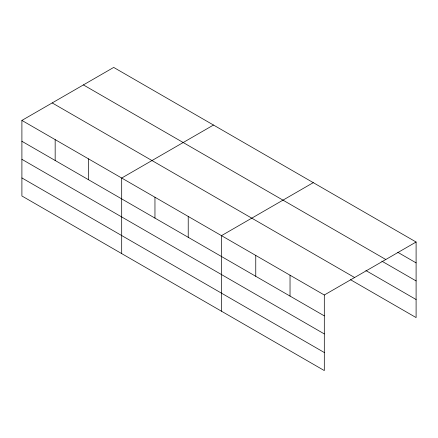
<?xml version="1.0" encoding="UTF-8"?>
<svg xmlns="http://www.w3.org/2000/svg" width="438" height="438" viewBox="0 0 438 438"><rect width="100%" height="100%" fill="white"/><g stroke="black" fill="none" stroke-linecap="round" stroke-linejoin="round"><path stroke-width="0.66" d="M21.9 120.417L324.306 295.009L324.306 370.575L21.9 195.983L21.9 120.417L113.694 67.425L416.1 242.017L416.1 317.583L350.51 279.712M213.487 125.038L121.693 178.036L121.693 253.602M313.28 182.651L221.486 235.649L221.486 311.215M324.306 295.009L416.1 242.017M397.781 252.299L416.1 262.877M83.401 84.912L385.807 259.504M381.826 261.141L416.1 280.928M365.872 270.531L416.1 299.526M52.193 102.93L354.599 277.522M21.9 141.282L324.306 315.875M21.9 159.333L324.306 333.926M21.9 177.932L324.306 352.524M290.033 275.223L290.033 296.088M255.759 255.436L255.759 276.301M188.225 216.443L188.225 237.308M154.959 197.242L154.959 218.102M88.427 158.83L88.427 179.689M55.166 139.623L55.166 160.489"/></g></svg>
